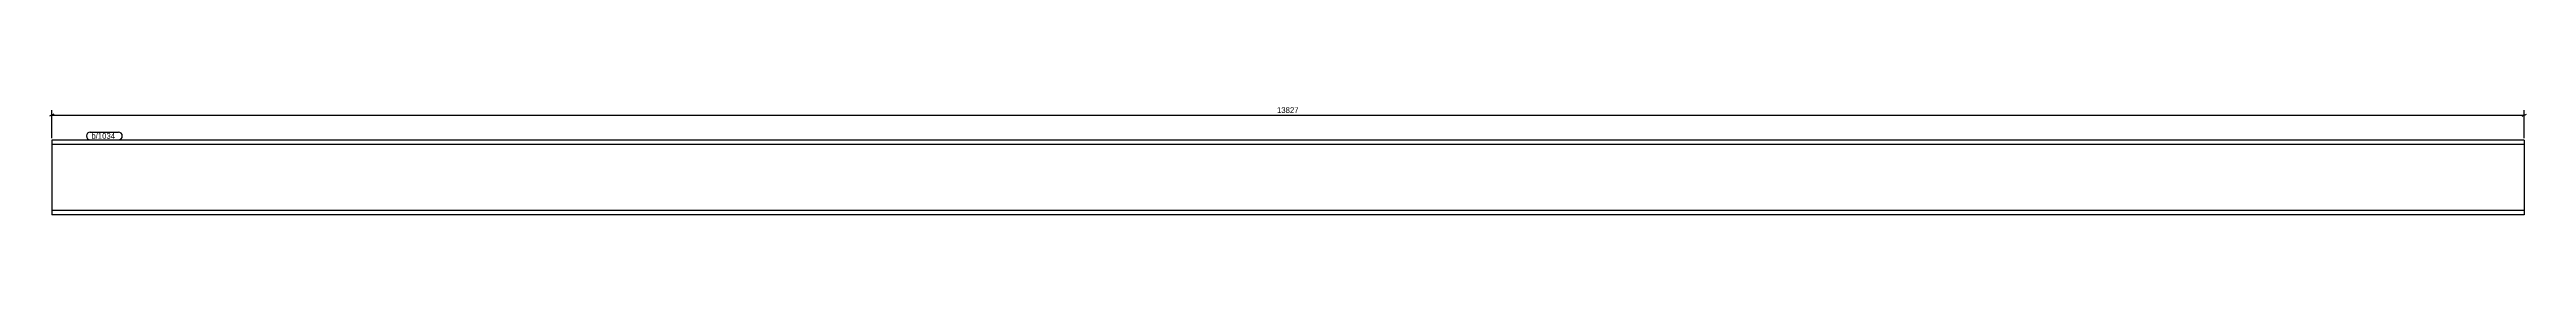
# Model space of a CAD drawing. Header units: millimetres. Extents: x 32 to 13883, y 32 to 643.
import ezdxf

# ---------------------------------------------------------------- set-up
doc = ezdxf.new("R2010")
doc.units = ezdxf.units.MM
doc.styles.add('Comic Sans MS', font='COMIC.TTF', dxfattribs={"height": 0.2})

msp = doc.modelspace()

# ---------------------------------------------------------------- linework, layer by layer
at = {"color": 8, "linetype": 'Continuous'}
for p, q in [((56, 598), (32, 586)), ((44, 462), (44, 620)), ((44, 592), (13871, 592)), ((13859, 586), (13883, 598)), ((13871, 462), (13871, 620))]:
    msp.add_line(p, q, dxfattribs=at)
at = {"color": 7, "linetype": 'Continuous'}
for p, q in [((44, 452), (44, 32)), ((13871, 452), (44, 452)), ((13871, 427), (44, 427)), ((13871, 452), (13871, 32)), ((13871, 57), (44, 57)), ((13871, 32), (44, 32))]:
    msp.add_line(p, q, dxfattribs=at)

# ---------------------------------------------------------------- next in the draw order: wipeouts: each hides what was drawn before it
at = {"color": 0}
for points in [[(7026, 598), (7026, 643), (6889, 643), (6889, 598)], [(411, 459), (411, 491), (266, 491), (266, 459)]]:
    msp.add_wipeout(points, dxfattribs=at)

# ---------------------------------------------------------------- next in the draw order: texts
at = {"color": 3, "style": 'Comic Sans MS'}
msp.add_text('13827', height=32.4, dxfattribs=at).set_placement((6896, 604))

# ---------------------------------------------------------------- next in the draw order: wipeouts: each hides what was drawn before it
at = {"color": 0}
msp.add_wipeout([(411, 459), (411, 491), (266, 491), (266, 459)], dxfattribs=at)

# ---------------------------------------------------------------- next in the draw order: linework, layer by layer
at = {"color": 7, "linetype": 'Continuous'}
for p, q in [((260, 497), (417, 497)), ((260, 453), (417, 453))]:
    msp.add_line(p, q, dxfattribs=at)
for centre, start, end in [((260, 475), 90, 270), ((417, 475), 270, 90)]:
    msp.add_arc(centre, 22, start, end, dxfattribs=at)

# ---------------------------------------------------------------- next in the draw order: texts
at = {"color": 3, "style": 'Comic Sans MS'}
msp.add_text('b/1034', height=32.4, dxfattribs=at).set_placement((266, 459))

doc.saveas('drawing.dxf')
